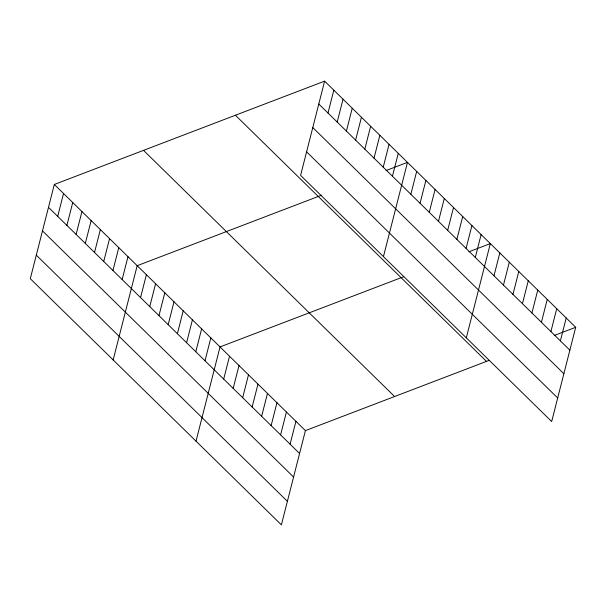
<?xml version="1.0" encoding="UTF-8"?>
<svg xmlns="http://www.w3.org/2000/svg" width="606" height="606" viewBox="0 0 606 606"><rect width="100%" height="100%" fill="white"/><g stroke="black" fill="none" stroke-linecap="round" stroke-linejoin="round"><path stroke-width="0.91" d="M324.611 81.143L300.591 175.384L551.68 421.541L575.7 327.293L324.611 81.143L54.32 184.459L30.3 278.707L281.389 524.857L305.409 430.616L489.08 360.403M57.699 216.365L63.532 193.488M66.902 225.387L72.735 202.51M76.114 234.416L81.939 211.539M85.317 243.438L91.15 220.561M94.528 252.467L100.354 229.591M103.732 261.489L109.565 238.612M112.936 270.511L118.768 247.642M122.147 279.54L127.972 256.664M113.155 359.941L137.183 265.693L321.71 195.155M140.554 297.591L146.387 274.715M149.765 306.613L155.59 283.744M158.969 315.643L164.802 292.766M168.18 324.664L174.005 301.796M177.384 333.694L183.217 310.817M186.587 342.716L192.42 319.847M195.799 351.745L201.624 328.869M205.002 360.767L210.835 337.898M196.018 441.168L220.039 346.92L403.71 276.715M223.697 379.098L229.522 356.222M233.181 388.393L239.006 365.524M242.665 397.695L248.498 374.819M252.149 406.99L257.982 384.121M327.99 113.042L333.823 90.165M261.633 416.292L267.466 393.415M337.201 122.064L343.026 99.195M271.124 425.594L276.95 402.717M346.405 131.093L352.237 108.216M355.608 140.115L361.441 117.246M280.608 434.888L286.433 412.019M364.82 149.144L370.645 126.268M290.092 444.19L295.925 421.314M374.023 158.166L379.856 135.297M383.227 167.195L389.06 144.319M392.438 176.217L398.263 153.348M383.446 256.618L407.474 162.37L386.03 170.566M410.853 194.268L416.678 171.4M420.056 203.298L425.889 180.421M429.26 212.32L435.093 189.451M438.471 221.349L444.296 198.473M447.675 230.371L453.508 207.494M456.879 239.4L462.711 216.524M466.09 248.422L471.915 225.546M475.293 257.452L481.126 234.575M466.309 337.845L490.33 243.597L468.892 251.793M493.988 275.775L499.814 252.899M503.472 285.07L509.305 262.201M512.956 294.372L518.789 271.496M522.44 303.667L528.273 280.798M531.932 312.969L537.757 290.092M541.416 322.271L547.241 299.394M550.899 331.565L556.732 308.696M560.383 340.867L566.216 317.991M554.255 335.489L575.7 327.293M318.786 104.012L569.867 350.162M312.779 127.563L563.868 373.72M306.598 151.833L557.679 397.983M235.416 115.238L486.504 361.388M143.516 150.364L394.604 396.521M54.32 184.459L305.409 430.616M48.495 207.335L299.576 453.485M42.488 230.886L293.577 477.043M36.307 255.156L287.388 501.306"/></g></svg>
